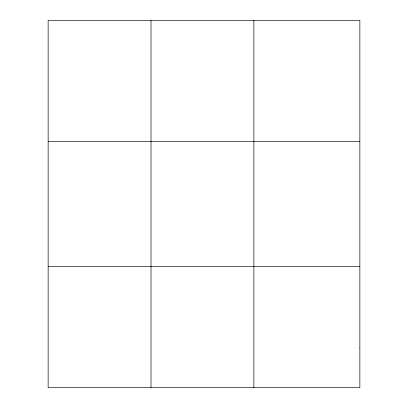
<?xml version="1.0" encoding="UTF-8"?>
<svg xmlns="http://www.w3.org/2000/svg" width="408" height="408" viewBox="0 0 408 408"><rect width="100%" height="100%" fill="white"/><g stroke="black" fill="none" stroke-linecap="round" stroke-linejoin="round"><path stroke-width="0.61" d="M151.006 20.4L151.006 387.6M253.878 20.4L253.878 387.6M48.139 141.576L359.861 141.576M48.139 266.424L359.861 266.424M359.861 347.208L359.861 387.6L48.139 387.6L48.139 20.4L359.861 20.4L359.861 347.208"/></g></svg>
